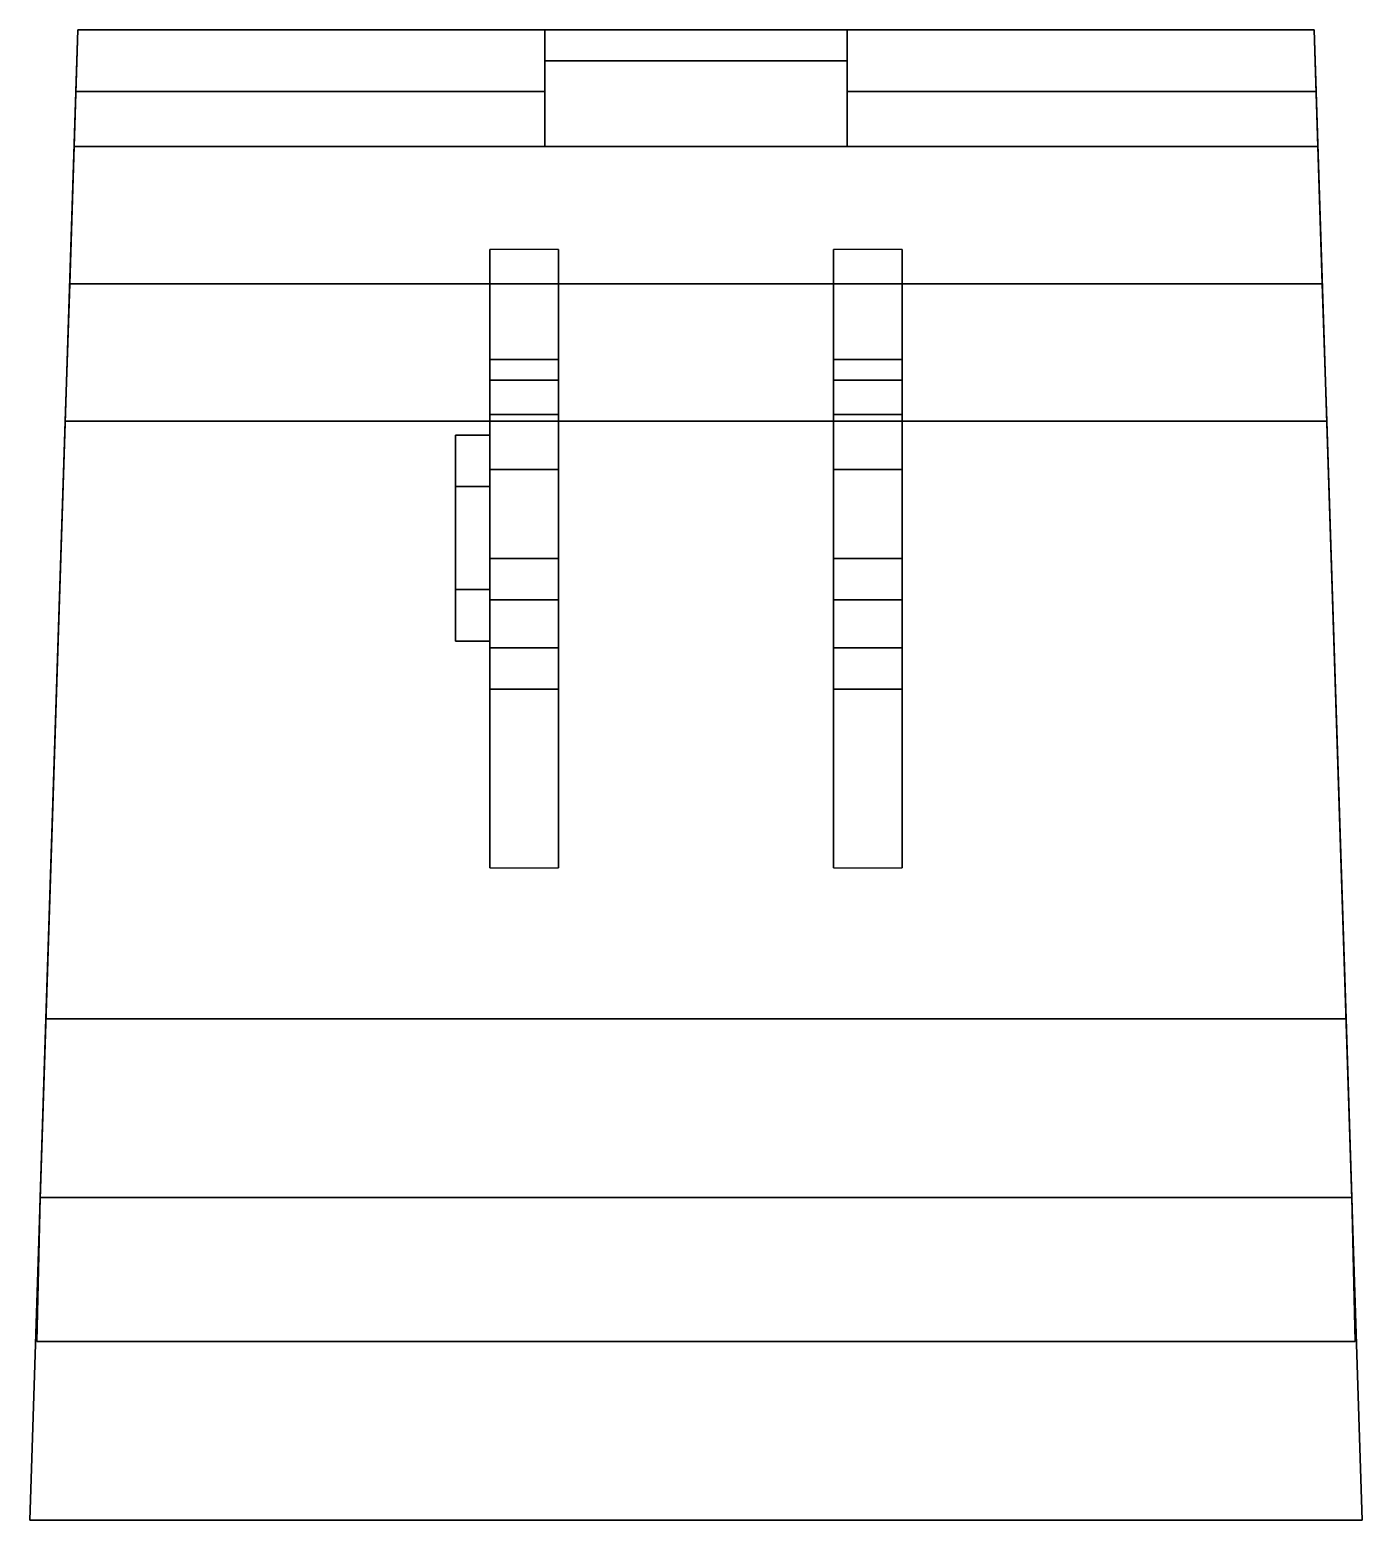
# Model space of a CAD drawing. Extents: x -0.97 to 0.97, y -1.31 to 0.86.
import ezdxf

# ---------------------------------------------------------------- set-up
doc = ezdxf.new("R2010")
doc.units = 0
doc.layers.add('TURRET', color=2, linetype='CONTINUOUS')

msp = doc.modelspace()

# ---------------------------------------------------------------- linework, layer by layer
at = {"layer": 'TURRET'}
for points in [[(0.9, 0.86, 0.33), (0.97, -1.31, 0.33), (-0.97, -1.31, 0.33), (-0.9, 0.86, 0.33)], [(-0.9, 0.86, 0.33), (-0.97, -1.31, 0.33), (0.97, -1.31, 0.33), (0.9, 0.86, 0.33)], [(-0.9029, 0.77, 1.76), (-0.9055, 0.69, 1.9), (-0.9055, 0.69, 0.33), (-0.9, 0.86, 0.33)], [(-0.9, 0.86, 0.33), (-0.9055, 0.69, 0.33), (-0.9055, 0.69, 1.9), (-0.9029, 0.77, 1.76)], [(-0.22, 0.86, 0.33), (-0.22, 0.77, 1.76), (-0.9029, 0.77, 1.76), (-0.9, 0.86, 0.33)], [(-0.9, 0.86, 0.33), (-0.9029, 0.77, 1.76), (-0.22, 0.77, 1.76), (-0.22, 0.86, 0.33)], [(0.22, 0.86, 0.33), (0.22, 0.8147, 1.05), (-0.22, 0.8147, 1.05), (-0.22, 0.86, 0.33)], [(-0.22, 0.86, 0.33), (-0.22, 0.8147, 1.05), (0.22, 0.8147, 1.05), (0.22, 0.86, 0.33)], [(0.9, 0.86, 0.33), (0.9029, 0.77, 1.76), (0.22, 0.77, 1.76), (0.22, 0.86, 0.33)], [(0.22, 0.86, 0.33), (0.22, 0.77, 1.76), (0.9029, 0.77, 1.76), (0.9, 0.86, 0.33)], [(0.9, 0.86, 0.33), (0.9055, 0.69, 0.33), (0.9055, 0.69, 1.9), (0.9029, 0.77, 1.76)], [(0.9029, 0.77, 1.76), (0.9055, 0.69, 1.9), (0.9055, 0.69, 0.33), (0.9, 0.86, 0.33)], [(-0.9029, 0.77, 1.76), (-0.9055, 0.69, 1.9), (-0.22, 0.69, 1.9), (-0.22, 0.77, 1.76)], [(-0.22, 0.77, 1.76), (-0.22, 0.69, 1.9), (-0.9055, 0.69, 1.9), (-0.9029, 0.77, 1.76)], [(0.22, 0.77, 1.76), (0.22, 0.69, 1.9), (0.9055, 0.69, 1.9), (0.9029, 0.77, 1.76)], [(0.9029, 0.77, 1.76), (0.9055, 0.69, 1.9), (0.22, 0.69, 1.9), (0.22, 0.77, 1.76)], [(-0.9055, 0.69, 1.9), (-0.9119, 0.49, 2), (-0.9119, 0.49, 0.33), (-0.9055, 0.69, 0.33)], [(-0.9055, 0.69, 0.33), (-0.9119, 0.49, 0.33), (-0.9119, 0.49, 2), (-0.9055, 0.69, 1.9)], [(0.9055, 0.69, 1.9), (0.9119, 0.49, 2), (-0.9119, 0.49, 2), (-0.9055, 0.69, 1.9)], [(-0.9055, 0.69, 1.9), (-0.9119, 0.49, 2), (0.9119, 0.49, 2), (0.9055, 0.69, 1.9)], [(0.9055, 0.69, 1.9), (0.9119, 0.49, 2), (0.9119, 0.49, 0.33), (0.9055, 0.69, 0.33)], [(0.9055, 0.69, 0.33), (0.9119, 0.49, 0.33), (0.9119, 0.49, 2), (0.9055, 0.69, 1.9)], [(-0.3, 0.38, 0.93), (-0.3, 0.38, 0.93), (-0.3, 0.54), (-0.3, -0.36)], [(-0.3, 0.54), (-0.3, 0.38, 0.93), (-0.2, 0.38, 0.93), (-0.2, 0.54)], [(-0.2, 0.54), (-0.2, 0.38, 0.93), (-0.2, 0.38, 0.93), (-0.2, -0.36)], [(0.2, 0.38, 0.93), (0.2, 0.38, 0.93), (0.2, 0.54), (0.2, -0.36)], [(0.2, 0.54), (0.2, 0.38, 0.93), (0.3, 0.38, 0.93), (0.3, 0.54)], [(0.3, 0.54), (0.3, 0.38, 0.93), (0.3, 0.38, 0.93), (0.3, -0.36)], [(-0.9119, 0.49, 0.33), (-0.9184, 0.29, 0.33), (-0.9184, 0.29, 2.03), (-0.9119, 0.49, 2)], [(-0.9119, 0.49, 2), (-0.9184, 0.29, 2.03), (-0.9184, 0.29, 0.33), (-0.9119, 0.49, 0.33)], [(-0.9119, 0.49, 2), (-0.9184, 0.29, 2.03), (0.9184, 0.29, 2.03), (0.9119, 0.49, 2)], [(0.9119, 0.49, 2), (0.9184, 0.29, 2.03), (-0.9184, 0.29, 2.03), (-0.9119, 0.49, 2)], [(0.9119, 0.49, 0.33), (0.9184, 0.29, 0.33), (0.9184, 0.29, 2.03), (0.9119, 0.49, 2)], [(0.9119, 0.49, 2), (0.9184, 0.29, 2.03), (0.9184, 0.29, 0.33), (0.9119, 0.49, 0.33)], [(-0.3, 0.3, 1.21), (-0.3, 0.35, 1.07), (-0.3, 0.38, 0.93), (-0.3, -0.36)], [(-0.3, 0.38, 0.93), (-0.3, 0.35, 1.07), (-0.2, 0.35, 1.07), (-0.2, 0.38, 0.93)], [(-0.2, 0.38, 0.93), (-0.2, 0.35, 1.07), (-0.2, 0.3, 1.21), (-0.2, -0.36)], [(0.2, 0.3, 1.21), (0.2, 0.35, 1.07), (0.2, 0.38, 0.93), (0.2, -0.36)], [(0.2, 0.38, 0.93), (0.2, 0.35, 1.07), (0.3, 0.35, 1.07), (0.3, 0.38, 0.93)], [(0.3, 0.38, 0.93), (0.3, 0.35, 1.07), (0.3, 0.3, 1.21), (0.3, -0.36)], [(-0.2, 0.3, 1.21), (-0.2, 0.35, 1.07), (-0.3, 0.35, 1.07), (-0.3, 0.3, 1.21)], [(0.3, 0.3, 1.21), (0.3, 0.35, 1.07), (0.2, 0.35, 1.07), (0.2, 0.3, 1.21)], [(-0.9184, 0.29, 0.33), (-0.9465, -0.58, 0.33), (-0.9465, -0.58, 2.1), (-0.9184, 0.29, 2.03)], [(-0.9184, 0.29, 2.03), (-0.9465, -0.58, 2.1), (-0.9465, -0.58, 0.33), (-0.9184, 0.29, 0.33)], [(0.9184, 0.29, 2.03), (0.9465, -0.58, 2.1), (-0.9465, -0.58, 2.1), (-0.9184, 0.29, 2.03)], [(-0.9184, 0.29, 2.03), (-0.9465, -0.58, 2.1), (0.9465, -0.58, 2.1), (0.9184, 0.29, 2.03)], [(-0.3, 0.22, 1.34), (-0.3, 0.3, 1.21), (-0.3, -0.36), (-0.3, -0.1, 1.34)], [(-0.2, 0.22, 1.34), (-0.2, 0.3, 1.21), (-0.3, 0.3, 1.21), (-0.3, 0.22, 1.34)], [(-0.2, -0.36), (-0.2, 0.3, 1.21), (-0.2, 0.22, 1.34), (-0.2, -0.1, 1.34)], [(0.3, 0.22, 1.34), (0.3, 0.3, 1.21), (0.2, 0.3, 1.21), (0.2, 0.22, 1.34)], [(0.2, 0.22, 1.34), (0.2, 0.3, 1.21), (0.2, -0.36), (0.2, -0.1, 1.34)], [(0.3, -0.36), (0.3, 0.3, 1.21), (0.3, 0.22, 1.34), (0.3, -0.1, 1.34)], [(0.9184, 0.29, 0.33), (0.9465, -0.58, 0.33), (0.9465, -0.58, 2.1), (0.9184, 0.29, 2.03)], [(0.9184, 0.29, 2.03), (0.9465, -0.58, 2.1), (0.9465, -0.58, 0.33), (0.9184, 0.29, 0.33)], [(-0.3, 0.195, 1.3199), (-0.3, 0.27, 1.19), (-0.35, 0.27, 1.19), (-0.35, 0.195, 1.3199)], [(-0.3, 0.27, 1.19), (-0.3, 0.195, 1.0601), (-0.35, 0.195, 1.0601), (-0.35, 0.27, 1.19)], [(-0.35, 0.045, 1.3199), (-0.35, 0.195, 1.3199), (-0.35, 0.27, 1.19), (-0.35, -0.03, 1.19)], [(-0.35, -0.03, 1.19), (-0.35, 0.27, 1.19), (-0.35, 0.195, 1.0601), (-0.35, 0.045, 1.0601)], [(-0.2, 0.09, 1.34), (-0.2, 0.22, 1.34), (-0.3, 0.22, 1.34), (-0.3, 0.09, 1.34)], [(0.3, 0.09, 1.34), (0.3, 0.22, 1.34), (0.2, 0.22, 1.34), (0.2, 0.09, 1.34)], [(-0.3, 0.045, 1.3199), (-0.3, 0.195, 1.3199), (-0.35, 0.195, 1.3199), (-0.35, 0.045, 1.3199)], [(-0.3, 0.195, 1.0601), (-0.3, 0.045, 1.0601), (-0.35, 0.045, 1.0601), (-0.35, 0.195, 1.0601)], [(-0.3, 0.09, 1.44), (-0.3, 0.09, 1.34), (-0.3, -0.1, 1.34), (-0.3, -0.1, 1.44)], [(-0.2, 0.09, 1.44), (-0.2, 0.09, 1.34), (-0.3, 0.09, 1.34), (-0.3, 0.09, 1.44)], [(-0.3, 0.03, 1.51), (-0.3, 0.09, 1.44), (-0.3, -0.1, 1.44), (-0.3, -0.04, 1.51)], [(-0.2, 0.03, 1.51), (-0.2, 0.09, 1.44), (-0.3, 0.09, 1.44), (-0.3, 0.03, 1.51)], [(-0.2, -0.1, 1.34), (-0.2, 0.09, 1.34), (-0.2, 0.09, 1.44), (-0.2, -0.1, 1.44)], [(-0.2, -0.1, 1.44), (-0.2, 0.09, 1.44), (-0.2, 0.03, 1.51), (-0.2, -0.04, 1.51)], [(0.2, 0.09, 1.44), (0.2, 0.09, 1.34), (0.2, -0.1, 1.34), (0.2, -0.1, 1.44)], [(0.2, 0.03, 1.51), (0.2, 0.09, 1.44), (0.2, -0.1, 1.44), (0.2, -0.04, 1.51)], [(0.3, 0.09, 1.44), (0.3, 0.09, 1.34), (0.2, 0.09, 1.34), (0.2, 0.09, 1.44)], [(0.3, 0.03, 1.51), (0.3, 0.09, 1.44), (0.2, 0.09, 1.44), (0.2, 0.03, 1.51)], [(0.3, -0.1, 1.34), (0.3, 0.09, 1.34), (0.3, 0.09, 1.44), (0.3, -0.1, 1.44)], [(0.3, -0.1, 1.44), (0.3, 0.09, 1.44), (0.3, 0.03, 1.51), (0.3, -0.04, 1.51)], [(-0.3, -0.03, 1.19), (-0.3, 0.045, 1.3199), (-0.35, 0.045, 1.3199), (-0.35, -0.03, 1.19)], [(-0.3, 0.045, 1.0601), (-0.3, -0.03, 1.19), (-0.35, -0.03, 1.19), (-0.35, 0.045, 1.0601)], [(-0.2, -0.04, 1.51), (-0.2, 0.03, 1.51), (-0.3, 0.03, 1.51), (-0.3, -0.04, 1.51)], [(0.3, -0.04, 1.51), (0.3, 0.03, 1.51), (0.2, 0.03, 1.51), (0.2, -0.04, 1.51)], [(-0.3, -0.04, 1.51), (-0.3, -0.1, 1.44), (-0.2, -0.1, 1.44), (-0.2, -0.04, 1.51)], [(0.2, -0.04, 1.51), (0.2, -0.1, 1.44), (0.3, -0.1, 1.44), (0.3, -0.04, 1.51)], [(-0.3, -0.1, 1.34), (-0.3, -0.36), (-0.2, -0.36), (-0.2, -0.1, 1.34)], [(-0.3, -0.1, 1.44), (-0.3, -0.1, 1.34), (-0.2, -0.1, 1.34), (-0.2, -0.1, 1.44)], [(0.2, -0.1, 1.34), (0.2, -0.36), (0.3, -0.36), (0.3, -0.1, 1.34)], [(0.2, -0.1, 1.44), (0.2, -0.1, 1.34), (0.3, -0.1, 1.34), (0.3, -0.1, 1.44)], [(-0.9465, -0.58, 0.33), (-0.9548, -0.84, 0.55), (-0.9548, -0.84, 2.11), (-0.9465, -0.58, 2.1)], [(-0.9465, -0.58, 2.1), (-0.9548, -0.84, 2.11), (-0.9548, -0.84, 0.55), (-0.9465, -0.58, 0.33)], [(-0.9465, -0.58, 2.1), (-0.9548, -0.84, 2.11), (0.9548, -0.84, 2.11), (0.9465, -0.58, 2.1)], [(0.9465, -0.58, 2.1), (0.9548, -0.84, 2.11), (-0.9548, -0.84, 2.11), (-0.9465, -0.58, 2.1)], [(0.9465, -0.58, 2.1), (0.9548, -0.84, 2.11), (0.9548, -0.84, 0.55), (0.9465, -0.58, 0.33)], [(0.9465, -0.58, 0.33), (0.9548, -0.84, 0.55), (0.9548, -0.84, 2.11), (0.9465, -0.58, 2.1)], [(-0.9548, -0.84, 0.55), (-0.959, -0.97, 0.78), (-0.96, -1.05, 2.11), (-0.9548, -0.84, 2.11)], [(-0.9548, -0.84, 2.11), (-0.96, -1.05, 2.11), (-0.959, -0.97, 0.78), (-0.9548, -0.84, 0.55)], [(0.9548, -0.84, 2.11), (0.96, -1.05, 2.11), (-0.96, -1.05, 2.11), (-0.9548, -0.84, 2.11)], [(-0.9548, -0.84, 2.11), (-0.96, -1.05, 2.11), (0.96, -1.05, 2.11), (0.9548, -0.84, 2.11)], [(0.9548, -0.84, 2.11), (0.96, -1.05, 2.11), (0.959, -0.97, 0.78), (0.9548, -0.84, 0.55)], [(0.9548, -0.84, 0.55), (0.959, -0.97, 0.78), (0.96, -1.05, 2.11), (0.9548, -0.84, 2.11)]]:
    msp.add_3dface(points, dxfattribs=at)

doc.saveas('drawing.dxf')
